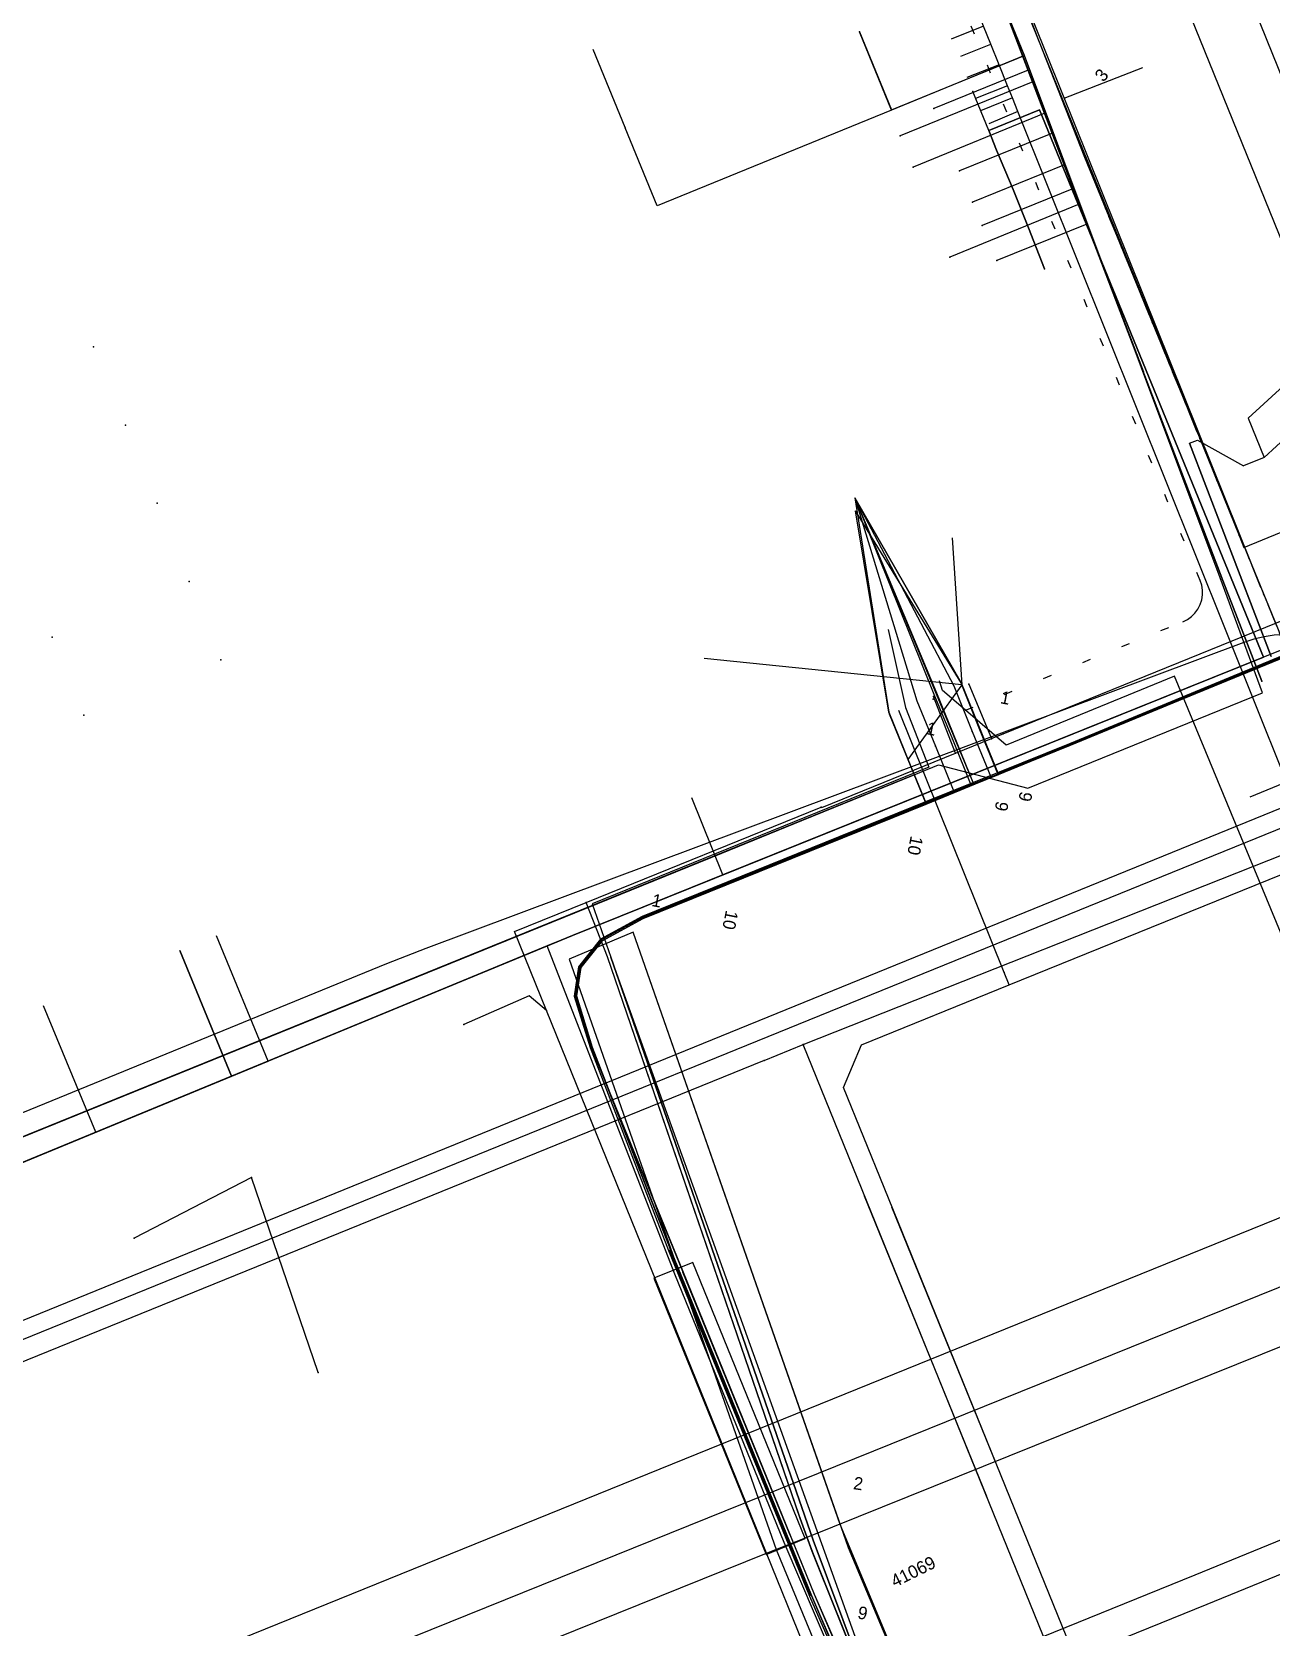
# Model space of a CAD drawing. Header units: metres. Extents: x -529 to 260, y -315 to 217.
# Drawn here: x -160.91 to -131.56, y -147.61 to -109.82 of the extents above; entities that cross this region are included whole.
import ezdxf

# ---------------------------------------------------------------- set-up
doc = ezdxf.new("R2010")
doc.units = ezdxf.units.M
doc.linetypes.add('DISUSED', pattern=[0.9943, 0.55, -0.1666, 0.1111, -0.1666])
doc.linetypes.add('PROJECTED', pattern=[1, 0.2, -0.8])
for name, color, linetype, true_color in [('GM0772_ELS_Elektriciteitskabel', 7, 'Continuous', 0x960000), ('GM0772_ELS_Mantelbuis', 7, 'Continuous', 0x960000), ('GM0772_GWA_Rioolleiding', 7, 'Continuous', 0xba38a8), ('KL1001_WAT_Appurtenance', 7, 'Continuous', 0x0000ff), ('KL1001_WAT_Mantelbuis', 7, 'Continuous', 0x0000ff), ('KL1001_WAT_Waterleiding', 7, 'Continuous', 0x0000ff), ('KL1011_DAT_Duct', 7, 'Continuous', 0x00ff00), ('KL1011_DAT_ExtraGeometrie', 7, 'Continuous', 0x00ff00), ('KL1011_DAT_Kabelbed', 7, 'Continuous', 0x00ff00), ('KL1011_DAT_Kast', 7, 'Continuous', 0x00ff00), ('KL1011_DAT_Mantelbuis', 7, 'Continuous', 0x00ff00), ('KL1011_DAT_Telecommunicatiekabel', 7, 'Continuous', 0x00ff00), ('KL1031_ELS_Appurtenance', 7, 'Continuous', 0x960000), ('KL1031_ELS_Elektriciteitskabel', 7, 'Continuous', 0x960000), ('KL1031_EMS_Elektriciteitskabel', 7, 'Continuous', 0xc80000), ('KL1031_EMS_Mantelbuis', 7, 'Continuous', 0xc80000), ('KL1031_GLD_Appurtenance', 7, 'Continuous', 0xffaf3c), ('KL1031_GLD_Mantelbuis', 7, 'Continuous', 0xffaf3c), ('KL1031_GLD_OlieGasChemicalienPijpleiding', 7, 'Continuous', 0xffaf3c), ('KL1049_DAT_Appurtenance', 7, 'Continuous', 0x00ff00), ('KL1049_DAT_ExtraDetailinfo', 7, 'Continuous', 0x00ff00), ('KL1049_DAT_Mantelbuis', 7, 'Continuous', 0x00ff00), ('KL1049_DAT_Telecommunicatiekabel', 7, 'Continuous', 0x00ff00), ('KL1051_DAT_Annotatie', 7, 'Continuous', 0xffffff), ('KL1051_DAT_Appurtenance', 7, 'Continuous', 0x00ff00), ('KL1051_DAT_ExtraDetailinfo', 7, 'Continuous', 0x00ff00), ('KL1051_DAT_Kabelbed', 7, 'Continuous', 0x00ff00), ('KL1051_DAT_Mantelbuis', 7, 'Continuous', 0x00ff00), ('KL1089_DAT_Appurtenance', 7, 'Continuous', 0x00ff00), ('KL1089_DAT_Kabelbed', 7, 'Continuous', 0x00ff00), ('KL1233_WRM_ThermischePijpleiding', 7, 'Continuous', 0x008080), ('KL1648_DAT_Appurtenance', 7, 'Continuous', 0x00ff00), ('KL1648_DAT_Telecommunicatiekabel', 7, 'Continuous', 0x00ff00), ('KL1662_EMS_Annotatie', 7, 'Continuous', 0xffffff), ('KL1662_EMS_Elektriciteitskabel', 7, 'Continuous', 0xc80000)]:
    doc.layers.add(name, color=color, linetype=linetype, true_color=true_color)

msp = doc.modelspace()

# ---------------------------------------------------------------- linework, layer by layer
at = {"layer": 'GM0772_ELS_Elektriciteitskabel', "linetype": 'CONTINUOUS'}
for points in [[(-131.728, -119.901), (-129.679, -118.027), (-130.055, -117.1), (-132.105, -118.974), (-131.728, -119.901)], [(-133.49, -119.566), (-133.303, -119.494), (-132.212, -120.099)], [(-133.49, -119.566), (-131.561, -124.62)], [(-131.728, -119.901), (-132.212, -120.099)]]:
    msp.add_lwpolyline(points, dxfattribs=at)
at = {"layer": 'GM0772_ELS_Mantelbuis', "linetype": 'CONTINUOUS'}
msp.add_lwpolyline([(-131.561, -124.62), (-133.489, -119.568)], dxfattribs=at)
at = {"layer": 'GM0772_GWA_Rioolleiding', "linetype": 'CONTINUOUS'}
for points in [[(-145.307, -76.259), (-121.351, -135.517)], [(-138.734, -96.469), (-123.251, -134.629)], [(-123.251, -134.629), (-166.785, -152.276)], [(-181.561, -159.819), (-121.351, -135.517)]]:
    msp.add_lwpolyline(points, dxfattribs=at)
at = {"layer": 'KL1001_WAT_Appurtenance'}
msp.add_point((-137.882, -132.106), dxfattribs=at)
at = {"layer": 'KL1001_WAT_Mantelbuis', "linetype": 'CONTINUOUS'}
msp.add_lwpolyline([(-138.04, -143.816), (-140.54, -137.661)], dxfattribs=at)
at = {"layer": 'KL1001_WAT_Waterleiding', "linetype": 'CONTINUOUS'}
for points in [[(-130.45, -129.449), (-130.531, -129.239), (-137.557, -111.71), (-137.687, -111.387), (-137.803, -111.099), (-138.002, -110.602), (-138.197, -110.115), (-138.369, -109.684), (-138.46, -109.458), (-138.576, -109.17), (-142.004, -100.618), (-142.099, -100.388)], [(-138.369, -109.684), (-139.136, -109.993)], [(-138.91, -110.398), (-138.197, -110.115)], [(-138.002, -110.602), (-138.763, -110.905)], [(-137.803, -111.099), (-138.558, -111.404)], [(-137.687, -111.387), (-138.44, -111.692)], [(-137.557, -111.71), (-138.247, -112.003)], [(-137.882, -132.106), (-140.374, -125.894)], [(-137.762, -132.397), (-131.315, -129.779), (-131.302, -129.773), (-131.104, -129.699)], [(-137.762, -132.397), (-137.882, -132.106)], [(-133.409, -155.221), (-137.852, -144.279), (-140.728, -137.197), (-141.686, -134.831), (-141.263, -133.819), (-137.762, -132.397)]]:
    msp.add_lwpolyline(points, dxfattribs=at)
at = {"layer": 'KL1011_DAT_Duct', "linetype": 'CONTINUOUS'}
for points in [[(-130.258, -124.038), (-131.743, -124.635)], [(-131.743, -124.635), (-144.546, -129.791)], [(-144.546, -129.791), (-148.706, -131.472)], [(-145.679, -139.251), (-148.706, -131.472)], [(-143.094, -145.605), (-145.679, -139.251)], [(-143.094, -145.605), (-145.679, -139.251)], [(-134.541, -166.135), (-134.546, -166.105), (-137.133, -159.557), (-143.094, -145.605)]]:
    msp.add_lwpolyline(points, dxfattribs=at)
at = {"layer": 'KL1011_DAT_ExtraGeometrie', "linetype": 'CONTINUOUS'}
msp.add_lwpolyline([(-145.254, -138.97), (-146.18, -139.346), (-143.519, -145.887), (-142.593, -145.509), (-145.254, -138.97)], close=True, dxfattribs=at)
at = {"layer": 'KL1011_DAT_Kabelbed', "linetype": 'CONTINUOUS'}
for points in [[(-138.248, -112.162), (-138.627, -111.236)], [(-131.743, -124.635), (-137.044, -111.671), (-138.248, -112.162)], [(-138.248, -112.162), (-138.06, -112.626)], [(-138.06, -112.626), (-137.67, -113.56)], [(-137.67, -113.56), (-137.306, -114.468)], [(-137.306, -114.468), (-136.925, -115.432)], [(-130.258, -124.038), (-131.743, -124.635)], [(-131.743, -124.635), (-144.546, -129.791)], [(-144.546, -129.791), (-145.28, -127.968)], [(-144.546, -129.791), (-148.706, -131.472)], [(-155.315, -134.2), (-156.541, -131.232)], [(-148.706, -131.472), (-155.315, -134.2)], [(-145.679, -139.251), (-148.706, -131.472)], [(-156.182, -134.557), (-157.409, -131.584)], [(-159.399, -135.886), (-160.634, -132.892)], [(-155.315, -134.2), (-156.182, -134.557)], [(-156.182, -134.557), (-159.399, -135.886)], [(-159.399, -135.886), (-192.256, -149.446)], [(-143.094, -145.605), (-145.679, -139.251)], [(-134.541, -166.135), (-134.546, -166.105), (-137.133, -159.557), (-143.094, -145.605)]]:
    msp.add_lwpolyline(points, dxfattribs=at)
at = {"layer": 'KL1011_DAT_Kast'}
for p in [(-138.627, -111.236), (-138.06, -112.626), (-137.67, -113.56), (-137.306, -114.468), (-136.925, -115.432)]:
    msp.add_point(p, dxfattribs=at)
at = {"layer": 'KL1011_DAT_Mantelbuis', "linetype": 'CONTINUOUS'}
msp.add_lwpolyline([(-143.094, -145.605), (-145.679, -139.251)], dxfattribs=at)
at = {"layer": 'KL1011_DAT_Telecommunicatiekabel', "linetype": 'CONTINUOUS'}
for points in [[(-132.454, -94.94), (-132.814, -95.087), (-135.338, -88.89), (-135.611, -88.76), (-135.776, -89.107), (-135.678, -89.346), (-133.501, -94.653), (-132.704, -96.431), (-129.267, -104.804), (-126.914, -110.267), (-122.897, -119.865), (-124.306, -121.324), (-130.258, -124.038), (-131.743, -124.635), (-137.044, -111.671), (-138.248, -112.162), (-138.06, -112.626), (-137.67, -113.56), (-137.306, -114.468)], [(-132.454, -94.94), (-132.814, -95.087), (-135.338, -88.89), (-135.611, -88.76), (-135.776, -89.107), (-135.678, -89.346), (-133.501, -94.653), (-132.704, -96.431), (-129.267, -104.804), (-126.914, -110.267), (-122.897, -119.865), (-124.306, -121.324), (-130.258, -124.038), (-131.743, -124.635), (-137.044, -111.671), (-138.248, -112.162), (-138.06, -112.626), (-137.67, -113.56), (-137.306, -114.468)], [(-132.454, -94.94), (-132.814, -95.087), (-135.338, -88.89), (-135.611, -88.76), (-135.776, -89.107), (-135.678, -89.346), (-133.501, -94.653), (-132.704, -96.431), (-129.267, -104.804), (-126.914, -110.267), (-122.897, -119.865), (-124.306, -121.324), (-130.258, -124.038), (-131.743, -124.635), (-137.044, -111.671), (-138.248, -112.162), (-138.06, -112.626), (-137.67, -113.56), (-137.306, -114.468), (-136.925, -115.432)], [(-132.454, -94.94), (-132.814, -95.087), (-135.338, -88.89), (-135.611, -88.76), (-135.776, -89.107), (-135.678, -89.346), (-133.501, -94.653), (-132.704, -96.431), (-129.267, -104.804), (-126.914, -110.267), (-122.897, -119.865), (-124.306, -121.324), (-130.258, -124.038), (-131.743, -124.635), (-137.044, -111.671), (-138.248, -112.162), (-138.06, -112.626), (-137.67, -113.56), (-137.306, -114.468)], [(-132.454, -94.94), (-132.814, -95.087), (-135.338, -88.89), (-135.611, -88.76), (-135.776, -89.107), (-135.678, -89.346), (-133.501, -94.653), (-132.704, -96.431), (-129.267, -104.804), (-126.914, -110.267), (-122.897, -119.865), (-124.306, -121.324), (-130.258, -124.038), (-131.743, -124.635), (-137.044, -111.671), (-138.248, -112.162), (-138.06, -112.626), (-137.67, -113.56), (-137.306, -114.468)], [(-132.454, -94.94), (-132.814, -95.087), (-135.338, -88.89), (-135.611, -88.76), (-135.776, -89.107), (-135.678, -89.346), (-133.501, -94.653), (-132.704, -96.431), (-129.267, -104.804), (-126.914, -110.267), (-122.897, -119.865), (-124.306, -121.324), (-130.258, -124.038), (-131.743, -124.635), (-137.044, -111.671), (-138.248, -112.162), (-138.06, -112.626), (-137.67, -113.56), (-137.306, -114.468)], [(-256.882, -156.687), (-255.77, -156.233), (-249.263, -172.136), (-239.02, -168.747), (-148.102, -131.223), (-131.743, -124.635), (-137.044, -111.671), (-138.248, -112.162), (-138.06, -112.626), (-137.67, -113.56)], [(-137.67, -113.56), (-138.06, -112.626), (-138.248, -112.162), (-137.044, -111.671), (-131.743, -124.635), (-148.102, -131.223), (-235.489, -167.29), (-236.466, -164.922)], [(-137.67, -113.56), (-138.06, -112.626), (-138.248, -112.162), (-137.044, -111.671), (-131.743, -124.635), (-148.102, -131.223), (-231.096, -165.476), (-232.055, -163.153)], [(-137.306, -114.468), (-137.67, -113.56), (-138.06, -112.626), (-138.248, -112.162), (-137.044, -111.671), (-131.743, -124.635), (-148.102, -131.223), (-226.549, -163.599), (-227.488, -161.323)], [(-137.306, -114.468), (-137.67, -113.56), (-138.06, -112.626), (-138.248, -112.162), (-137.044, -111.671), (-131.743, -124.635), (-148.102, -131.223), (-226.549, -163.599), (-227.488, -161.323)], [(-137.306, -114.468), (-137.67, -113.56), (-138.06, -112.626), (-138.248, -112.162), (-137.044, -111.671), (-131.743, -124.635), (-148.102, -131.223), (-221.583, -161.551), (-222.964, -158.205)], [(-137.306, -114.468), (-137.67, -113.56), (-138.06, -112.626), (-138.248, -112.162), (-137.044, -111.671), (-131.743, -124.635), (-148.102, -131.223), (-218.856, -160.425), (-220.23, -157.094)], [(-137.306, -114.468), (-137.67, -113.56), (-138.06, -112.626), (-138.248, -112.162), (-137.044, -111.671), (-131.743, -124.635), (-148.102, -131.223), (-214.896, -158.79), (-216.261, -155.482)], [(-137.306, -114.468), (-137.67, -113.56), (-138.06, -112.626), (-138.248, -112.162), (-137.044, -111.671), (-131.743, -124.635), (-148.102, -131.223), (-213.25, -158.111), (-214.612, -154.811)], [(-137.67, -113.56), (-138.06, -112.626), (-138.248, -112.162), (-137.044, -111.671), (-131.743, -124.635), (-148.102, -131.223), (-205.545, -154.93), (-206.889, -151.673)], [(-136.925, -115.432), (-137.306, -114.468), (-137.67, -113.56), (-138.06, -112.626), (-138.248, -112.162), (-137.044, -111.671), (-131.743, -124.635), (-148.102, -131.223), (-204.153, -154.356), (-205.494, -151.107)], [(-137.67, -113.56), (-138.06, -112.626), (-138.248, -112.162), (-137.044, -111.671), (-131.743, -124.635), (-148.102, -131.223), (-199.747, -152.537), (-201.078, -149.313)], [(-136.925, -115.432), (-137.306, -114.468), (-137.67, -113.56), (-138.06, -112.626), (-138.248, -112.162), (-137.044, -111.671), (-131.743, -124.635), (-148.102, -131.223), (-192.583, -149.581), (-196.458, -140.191)], [(-136.925, -115.432), (-137.306, -114.468), (-137.67, -113.56), (-138.06, -112.626), (-138.248, -112.162), (-137.044, -111.671), (-131.743, -124.635), (-148.102, -131.223), (-192.256, -149.446), (-196.13, -140.06)], [(-137.306, -114.468), (-137.67, -113.56), (-138.06, -112.626), (-138.248, -112.162), (-137.044, -111.671), (-131.743, -124.635), (-148.102, -131.223), (-192.256, -149.446), (-196.13, -140.06)], [(-137.67, -113.56), (-138.06, -112.626), (-138.248, -112.162), (-137.044, -111.671), (-131.743, -124.635), (-148.102, -131.223), (-192.256, -149.446), (-196.13, -140.06)], [(-136.925, -115.432), (-137.306, -114.468), (-137.67, -113.56), (-138.06, -112.626), (-138.248, -112.162), (-137.044, -111.671), (-131.743, -124.635), (-148.102, -131.223), (-192.256, -149.446), (-196.13, -140.06)], [(-137.306, -114.468), (-137.67, -113.56), (-138.06, -112.626), (-138.248, -112.162), (-137.044, -111.671), (-131.743, -124.635), (-148.102, -131.223), (-192.256, -149.446), (-196.13, -140.06)], [(-136.925, -115.432), (-137.306, -114.468), (-137.67, -113.56), (-138.06, -112.626), (-138.248, -112.162), (-137.044, -111.671), (-131.743, -124.635), (-148.102, -131.223), (-159.399, -135.886), (-160.634, -132.892)], [(-136.925, -115.432), (-137.306, -114.468), (-137.67, -113.56), (-138.06, -112.626), (-138.248, -112.162), (-137.044, -111.671), (-131.743, -124.635), (-148.102, -131.223), (-159.399, -135.886), (-160.634, -132.892)], [(-136.925, -115.432), (-137.306, -114.468), (-137.67, -113.56), (-138.06, -112.626), (-138.248, -112.162), (-137.044, -111.671), (-131.743, -124.635), (-148.102, -131.223), (-159.399, -135.886), (-160.634, -132.892)], [(-137.306, -114.468), (-137.67, -113.56), (-138.06, -112.626), (-138.248, -112.162), (-137.044, -111.671), (-131.743, -124.635), (-148.102, -131.223), (-159.399, -135.886), (-160.634, -132.892)], [(-137.306, -114.468), (-137.67, -113.56), (-138.06, -112.626), (-138.248, -112.162), (-137.044, -111.671), (-131.743, -124.635), (-148.102, -131.223), (-159.399, -135.886), (-160.634, -132.892)], [(-136.925, -115.432), (-137.306, -114.468), (-137.67, -113.56), (-138.06, -112.626), (-138.248, -112.162), (-137.044, -111.671), (-131.743, -124.635), (-148.102, -131.223), (-159.399, -135.886), (-160.634, -132.892)], [(-137.306, -114.468), (-137.67, -113.56), (-138.06, -112.626), (-138.248, -112.162), (-137.044, -111.671), (-131.743, -124.635), (-148.102, -131.223), (-159.399, -135.886), (-160.634, -132.892)], [(-137.306, -114.468), (-137.67, -113.56), (-138.06, -112.626), (-138.248, -112.162), (-137.044, -111.671), (-131.743, -124.635), (-148.102, -131.223), (-159.399, -135.886), (-160.634, -132.892)], [(-137.306, -114.468), (-137.67, -113.56), (-138.06, -112.626), (-138.248, -112.162), (-137.044, -111.671), (-131.743, -124.635), (-148.102, -131.223), (-159.399, -135.886), (-160.634, -132.892)], [(-137.306, -114.468), (-137.67, -113.56), (-138.06, -112.626), (-138.248, -112.162), (-137.044, -111.671), (-131.743, -124.635), (-148.102, -131.223), (-159.399, -135.886), (-160.634, -132.892)], [(-136.925, -115.432), (-137.306, -114.468), (-137.67, -113.56), (-138.06, -112.626), (-138.248, -112.162), (-137.044, -111.671), (-131.743, -124.635), (-148.102, -131.223), (-159.399, -135.886), (-160.634, -132.892)], [(-137.306, -114.468), (-137.67, -113.56), (-138.06, -112.626), (-138.248, -112.162), (-137.044, -111.671), (-131.743, -124.635), (-148.102, -131.223), (-159.399, -135.886), (-160.634, -132.892)], [(-137.306, -114.468), (-137.67, -113.56), (-138.06, -112.626), (-138.248, -112.162), (-137.044, -111.671), (-131.743, -124.635), (-148.102, -131.223), (-159.399, -135.886), (-160.634, -132.892)], [(-137.67, -113.56), (-138.06, -112.626), (-138.248, -112.162), (-137.044, -111.671), (-131.743, -124.635), (-148.102, -131.223), (-159.399, -135.886), (-160.634, -132.892)], [(-137.67, -113.56), (-138.06, -112.626), (-138.248, -112.162), (-137.044, -111.671), (-131.743, -124.635), (-148.102, -131.223), (-159.399, -135.886), (-160.634, -132.892)], [(-137.67, -113.56), (-138.06, -112.626), (-138.248, -112.162), (-137.044, -111.671), (-131.743, -124.635), (-148.102, -131.223), (-159.399, -135.886), (-160.634, -132.892)], [(-137.67, -113.56), (-138.06, -112.626), (-138.248, -112.162), (-137.044, -111.671), (-131.743, -124.635), (-148.102, -131.223), (-159.399, -135.886), (-160.634, -132.892)], [(-137.67, -113.56), (-138.06, -112.626), (-138.248, -112.162), (-137.044, -111.671), (-131.743, -124.635), (-148.102, -131.223), (-159.399, -135.886), (-160.634, -132.892)], [(-137.306, -114.468), (-137.67, -113.56), (-138.06, -112.626), (-138.248, -112.162), (-137.044, -111.671), (-131.743, -124.635), (-148.102, -131.223), (-159.399, -135.886), (-160.634, -132.892)], [(-137.306, -114.468), (-137.67, -113.56), (-138.06, -112.626), (-138.248, -112.162), (-137.044, -111.671), (-131.743, -124.635), (-148.102, -131.223), (-159.399, -135.886), (-160.634, -132.892)], [(-137.306, -114.468), (-137.67, -113.56), (-138.06, -112.626), (-138.248, -112.162), (-137.044, -111.671), (-131.743, -124.635), (-148.102, -131.223), (-159.399, -135.886), (-160.634, -132.892)], [(-137.306, -114.468), (-137.67, -113.56), (-138.06, -112.626), (-138.248, -112.162), (-137.044, -111.671), (-131.743, -124.635), (-148.102, -131.223), (-159.399, -135.886), (-160.634, -132.892)], [(-137.306, -114.468), (-137.67, -113.56), (-138.06, -112.626), (-138.248, -112.162), (-137.044, -111.671), (-131.743, -124.635), (-148.102, -131.223), (-159.399, -135.886), (-160.634, -132.892)], [(-137.306, -114.468), (-137.67, -113.56), (-138.06, -112.626), (-138.248, -112.162), (-137.044, -111.671), (-131.743, -124.635), (-148.102, -131.223), (-159.399, -135.886), (-160.634, -132.892)], [(-136.925, -115.432), (-137.306, -114.468), (-137.67, -113.56), (-138.06, -112.626), (-138.248, -112.162), (-137.044, -111.671), (-131.743, -124.635), (-148.102, -131.223), (-159.399, -135.886), (-160.634, -132.892)], [(-136.925, -115.432), (-137.306, -114.468), (-137.67, -113.56), (-138.06, -112.626), (-138.248, -112.162), (-137.044, -111.671), (-131.743, -124.635), (-148.102, -131.223), (-159.399, -135.886), (-160.634, -132.892)], [(-137.306, -114.468), (-137.67, -113.56), (-138.06, -112.626), (-138.248, -112.162), (-137.044, -111.671), (-131.743, -124.635), (-148.102, -131.223), (-159.399, -135.886), (-160.634, -132.892)], [(-137.306, -114.468), (-137.67, -113.56), (-138.06, -112.626), (-138.248, -112.162), (-137.044, -111.671), (-131.743, -124.635), (-148.102, -131.223), (-156.182, -134.557), (-157.409, -131.584)], [(-137.306, -114.468), (-137.67, -113.56), (-138.06, -112.626), (-138.248, -112.162), (-137.044, -111.671), (-131.743, -124.635), (-148.102, -131.223), (-156.182, -134.557), (-157.409, -131.584)], [(-137.67, -113.56), (-138.06, -112.626), (-138.248, -112.162), (-137.044, -111.671), (-131.743, -124.635), (-148.102, -131.223), (-156.182, -134.557), (-157.409, -131.584)], [(-137.306, -114.468), (-137.67, -113.56), (-138.06, -112.626), (-138.248, -112.162), (-137.044, -111.671), (-131.743, -124.635), (-148.102, -131.223), (-155.315, -134.2), (-156.541, -131.232)], [(-136.925, -115.432), (-137.306, -114.468), (-137.67, -113.56), (-138.06, -112.626), (-138.248, -112.162), (-137.044, -111.671), (-131.743, -124.635), (-148.102, -131.223), (-155.315, -134.2), (-156.541, -131.232)], [(-136.925, -115.432), (-137.306, -114.468), (-137.67, -113.56), (-138.06, -112.626), (-138.248, -112.162), (-137.044, -111.671), (-131.743, -124.635), (-148.102, -131.223), (-155.315, -134.2), (-156.541, -131.232)], [(-136.925, -115.432), (-137.306, -114.468), (-137.67, -113.56), (-138.06, -112.626), (-138.248, -112.162), (-137.044, -111.671), (-131.743, -124.635), (-148.102, -131.223), (-155.315, -134.2), (-156.541, -131.232)], [(-137.67, -113.56), (-138.06, -112.626), (-138.248, -112.162), (-137.044, -111.671), (-131.743, -124.635), (-148.102, -131.223), (-155.315, -134.2), (-156.541, -131.232)], [(-137.67, -113.56), (-138.06, -112.626), (-138.248, -112.162), (-137.044, -111.671), (-131.743, -124.635), (-148.102, -131.223), (-155.315, -134.2), (-156.541, -131.232)], [(-137.67, -113.56), (-138.06, -112.626), (-138.248, -112.162), (-137.044, -111.671), (-131.743, -124.635), (-148.102, -131.223), (-155.315, -134.2), (-156.541, -131.232)], [(-137.67, -113.56), (-138.06, -112.626), (-138.248, -112.162), (-137.044, -111.671), (-131.743, -124.635), (-148.102, -131.223), (-155.315, -134.2), (-156.541, -131.232)], [(-137.306, -114.468), (-137.67, -113.56), (-138.06, -112.626), (-138.248, -112.162), (-137.044, -111.671), (-131.743, -124.635), (-148.102, -131.223), (-155.315, -134.2), (-156.541, -131.232)], [(-137.67, -113.56), (-138.06, -112.626), (-138.248, -112.162), (-137.044, -111.671), (-131.743, -124.635), (-148.102, -131.223), (-155.315, -134.2), (-156.541, -131.232)], [(-136.925, -115.432), (-137.306, -114.468), (-137.67, -113.56), (-138.06, -112.626), (-138.248, -112.162), (-137.044, -111.671), (-131.743, -124.635), (-144.546, -129.791), (-145.28, -127.968)], [(-137.306, -114.468), (-137.67, -113.56), (-138.06, -112.626), (-138.248, -112.162), (-137.044, -111.671), (-131.743, -124.635), (-144.546, -129.791), (-145.28, -127.968)], [(-137.306, -114.468), (-137.67, -113.56), (-138.06, -112.626), (-138.248, -112.162), (-137.044, -111.671), (-131.743, -124.635), (-144.546, -129.791), (-145.28, -127.968)], [(-137.306, -114.468), (-137.67, -113.56), (-138.06, -112.626), (-138.248, -112.162), (-137.044, -111.671), (-131.743, -124.635), (-144.546, -129.791), (-145.28, -127.968)], [(-137.306, -114.468), (-137.67, -113.56), (-138.06, -112.626), (-138.248, -112.162), (-137.044, -111.671), (-131.743, -124.635), (-144.546, -129.791), (-145.28, -127.968)], [(-136.925, -115.432), (-137.306, -114.468), (-137.67, -113.56), (-138.06, -112.626), (-138.248, -112.162), (-137.044, -111.671), (-131.743, -124.635), (-144.546, -129.791), (-145.28, -127.968)], [(-137.306, -114.468), (-137.67, -113.56), (-138.06, -112.626), (-138.248, -112.162), (-137.044, -111.671), (-131.743, -124.635), (-144.546, -129.791), (-145.28, -127.968)], [(-137.67, -113.56), (-138.06, -112.626), (-138.248, -112.162), (-137.044, -111.671), (-131.743, -124.635), (-144.546, -129.791), (-145.28, -127.968)], [(-137.67, -113.56), (-138.06, -112.626), (-138.248, -112.162), (-137.044, -111.671), (-131.743, -124.635), (-144.546, -129.791), (-145.28, -127.968)], [(-137.67, -113.56), (-138.06, -112.626), (-138.248, -112.162), (-137.044, -111.671), (-131.743, -124.635), (-144.546, -129.791), (-145.28, -127.968)], [(-137.306, -114.468), (-137.67, -113.56), (-138.06, -112.626), (-138.248, -112.162), (-137.044, -111.671), (-131.743, -124.635), (-144.546, -129.791), (-145.28, -127.968)], [(-137.306, -114.468), (-137.67, -113.56), (-138.06, -112.626), (-138.248, -112.162), (-137.044, -111.671), (-131.743, -124.635), (-144.546, -129.791), (-145.28, -127.968)], [(-137.306, -114.468), (-137.67, -113.56), (-138.06, -112.626), (-138.248, -112.162), (-137.044, -111.671), (-131.743, -124.635), (-144.546, -129.791), (-145.28, -127.968)], [(-137.67, -113.56), (-138.06, -112.626), (-138.248, -112.162), (-137.044, -111.671), (-131.743, -124.635), (-144.546, -129.791), (-145.28, -127.968)], [(-137.67, -113.56), (-137.306, -114.468), (-136.925, -115.432)], [(-137.67, -113.56), (-137.306, -114.468)], [(-137.67, -113.56), (-137.306, -114.468)], [(-241.755, -159.369), (-242.142, -158.388), (-242.594, -157.413), (-242.973, -156.432), (-243.587, -154.96), (-244.482, -155.412), (-254.439, -159.486), (-249.263, -172.136), (-239.02, -168.747), (-148.102, -131.223), (-144.546, -129.791), (-145.28, -127.968)], [(-241.755, -159.369), (-242.142, -158.388), (-242.594, -157.413), (-242.973, -156.432), (-243.587, -154.96), (-244.482, -155.412), (-254.439, -159.486), (-249.263, -172.136), (-239.02, -168.747), (-155.315, -134.2), (-156.541, -131.232)], [(-242.142, -158.388), (-242.594, -157.413), (-242.973, -156.432), (-243.587, -154.96), (-244.482, -155.412), (-254.439, -159.486), (-249.263, -172.136), (-239.02, -168.747), (-156.182, -134.557), (-157.409, -131.584)], [(-242.142, -158.388), (-242.594, -157.413), (-242.973, -156.432), (-243.587, -154.96), (-244.482, -155.412), (-254.439, -159.486), (-249.263, -172.136), (-239.02, -168.747), (-156.182, -134.557), (-157.409, -131.584)], [(-241.755, -159.369), (-242.142, -158.388), (-242.594, -157.413), (-242.973, -156.432), (-243.587, -154.96), (-244.482, -155.412), (-254.439, -159.486), (-249.263, -172.136), (-239.02, -168.747), (-156.182, -134.557), (-157.409, -131.584)], [(-157.409, -131.584), (-156.182, -134.557), (-239.02, -168.747), (-249.263, -172.136), (-254.439, -159.486), (-244.482, -155.412), (-243.587, -154.96), (-242.973, -156.432), (-242.594, -157.413)], [(-241.755, -159.369), (-242.142, -158.388), (-242.594, -157.413), (-242.973, -156.432), (-243.587, -154.96), (-244.482, -155.412), (-254.439, -159.486), (-249.263, -172.136), (-239.02, -168.747), (-159.399, -135.886), (-160.634, -132.892)]]:
    msp.add_lwpolyline(points, dxfattribs=at)
at = {"layer": 'KL1031_ELS_Appurtenance'}
for p in [(-137.312, -110.727), (-137.206, -111.006), (-139.545, -111.634), (-136.921, -111.752), (-140.342, -112.289), (-136.741, -112.223), (-136.456, -112.971), (-140.039, -113.029), (-138.938, -113.115), (-136.242, -113.532), (-138.634, -113.855), (-136.102, -113.902), (-138.4, -114.409), (-135.921, -114.374), (-139.168, -115.158), (-138.054, -115.239), (-159.447, -117.282), (-134.585, -117.878), (-134.585, -117.878), (-158.694, -119.135), (-157.941, -120.988), (-132.32, -121.753), (-157.188, -122.841), (-160.431, -124.159), (-156.435, -124.694), (-131.776, -125.205), (-131.776, -125.205), (-159.678, -126.011)]:
    msp.add_point(p, dxfattribs=at)
at = {"layer": 'KL1031_ELS_Elektriciteitskabel', "linetype": 'CONTINUOUS'}
for points in [[(-140.247, -103.034), (-139.822, -103.212), (-132.32, -121.753)], [(-131.776, -125.205), (-132.7, -122.818), (-139.679, -104.523)], [(-141.05, -105.315), (-139.831, -104.814), (-139.726, -104.788), (-139.638, -104.801), (-139.569, -104.855), (-139.516, -104.95), (-134.585, -117.878)], [(-141.05, -105.315), (-139.831, -104.814), (-139.726, -104.788), (-139.638, -104.801), (-139.569, -104.855), (-139.516, -104.95), (-132.7, -122.818), (-131.776, -125.205)], [(-141.05, -105.315), (-139.831, -104.814), (-139.726, -104.788), (-139.638, -104.801), (-139.569, -104.855), (-139.516, -104.95), (-134.585, -117.878)], [(-137.206, -111.006), (-140.342, -112.289)], [(-137.312, -110.727), (-139.545, -111.634)], [(-136.921, -111.752), (-140.039, -113.029)], [(-136.741, -112.223), (-138.938, -113.115)], [(-136.456, -112.971), (-138.634, -113.855)], [(-136.242, -113.532), (-138.4, -114.409)], [(-136.102, -113.902), (-139.168, -115.158)], [(-135.921, -114.374), (-138.054, -115.239)], [(-132.32, -121.753), (-132.206, -122.037), (-122.708, -118.138)], [(-114.887, -157.414), (-117.377, -151.914), (-117.762, -150.992), (-121.258, -141.872), (-121.595, -140.931), (-126.496, -126.178), (-126.59, -125.952), (-126.716, -125.75), (-126.873, -125.571), (-127.062, -125.415), (-128.557, -124.358), (-128.767, -124.232), (-128.989, -124.143), (-129.222, -124.09), (-129.466, -124.076), (-131.236, -124.102), (-131.484, -124.116), (-131.728, -124.152), (-131.968, -124.208), (-132.205, -124.285), (-151.577, -131.536), (-152.509, -131.901), (-175.814, -141.439)]]:
    msp.add_lwpolyline(points, dxfattribs=at)
at = {"layer": 'KL1031_EMS_Elektriciteitskabel', "linetype": 'DISUSED'}
for points in [[(-15.901, -102.024), (-29.11, -107.644), (-41.916, -112.741), (-60.473, -120.203), (-104.866, -137.956), (-111.841, -140.698), (-114.057, -141.162), (-121.136, -143.671), (-121.737, -143.878), (-122.027, -143.968), (-122.33, -143.995), (-122.632, -143.956), (-122.917, -143.855), (-123.176, -143.695), (-123.395, -143.484), (-123.563, -143.231), (-123.675, -142.949), (-125.084, -139.179), (-127.98, -132.256), (-130.67, -125.743), (-135.969, -112.802), (-139.118, -104.775), (-141.182, -99.366)], [(-60.473, -120.203), (-104.866, -137.956), (-111.841, -140.698), (-114.057, -141.162), (-121.136, -143.671), (-121.737, -143.878), (-122.027, -143.968), (-122.33, -143.995), (-122.632, -143.956), (-122.917, -143.855), (-123.176, -143.695), (-123.395, -143.484), (-123.563, -143.231), (-123.675, -142.949), (-125.084, -139.179), (-127.98, -132.256), (-130.67, -125.743), (-135.969, -112.802), (-139.118, -104.775)]]:
    msp.add_lwpolyline(points, dxfattribs=at)
at = {"layer": 'KL1031_EMS_Elektriciteitskabel', "linetype": 'CONTINUOUS'}
msp.add_lwpolyline([(-60.473, -120.203), (-104.866, -137.956), (-111.841, -140.698), (-114.057, -141.162), (-121.136, -143.671), (-121.737, -143.878), (-122.027, -143.968), (-122.33, -143.995), (-122.632, -143.956), (-122.917, -143.855), (-123.176, -143.695), (-123.395, -143.484), (-123.563, -143.231), (-123.675, -142.949), (-125.084, -139.179), (-127.98, -132.256), (-130.67, -125.743), (-135.969, -112.802), (-139.118, -104.775)], dxfattribs=at)
msp.add_lwpolyline([(-60.473, -120.203), (-104.866, -137.956), (-111.841, -140.698), (-114.057, -141.162), (-121.136, -143.671), (-121.737, -143.878), (-122.027, -143.968), (-122.33, -143.995), (-122.632, -143.956), (-122.917, -143.855), (-123.176, -143.695), (-123.395, -143.484), (-123.563, -143.231), (-123.675, -142.949), (-125.084, -139.179), (-127.98, -132.256), (-130.67, -125.743), (-135.969, -112.802), (-139.118, -104.775)], dxfattribs=at)
msp.add_lwpolyline([(-60.473, -120.203), (-104.866, -137.956), (-111.841, -140.698), (-114.057, -141.162), (-121.136, -143.671), (-121.737, -143.878), (-122.027, -143.968), (-122.33, -143.995), (-122.632, -143.956), (-122.917, -143.855), (-123.176, -143.695), (-123.395, -143.484), (-123.563, -143.231), (-123.675, -142.949), (-125.084, -139.179), (-127.98, -132.256), (-130.67, -125.743), (-135.969, -112.802), (-139.118, -104.775)], dxfattribs=at)
msp.add_lwpolyline([(-60.473, -120.203), (-104.866, -137.956), (-111.841, -140.698), (-114.057, -141.162), (-121.136, -143.671), (-121.737, -143.878), (-122.027, -143.968), (-122.33, -143.995), (-122.632, -143.956), (-122.917, -143.855), (-123.176, -143.695), (-123.395, -143.484), (-123.563, -143.231), (-123.675, -142.949), (-125.084, -139.179), (-127.98, -132.256), (-130.67, -125.743), (-135.969, -112.802), (-139.118, -104.775)], dxfattribs=at)
msp.add_lwpolyline([(-60.473, -120.203), (-104.866, -137.956), (-111.841, -140.698), (-114.057, -141.162), (-121.136, -143.671), (-121.737, -143.878), (-122.027, -143.968), (-122.33, -143.995), (-122.632, -143.956), (-122.917, -143.855), (-123.176, -143.695), (-123.395, -143.484), (-123.563, -143.231), (-123.675, -142.949), (-125.084, -139.179), (-127.98, -132.256), (-130.67, -125.743), (-135.969, -112.802), (-139.118, -104.775)], dxfattribs=at)
msp.add_lwpolyline([(-60.473, -120.203), (-104.866, -137.956), (-111.841, -140.698), (-114.057, -141.162), (-121.136, -143.671), (-121.737, -143.878), (-122.027, -143.968), (-122.33, -143.995), (-122.632, -143.956), (-122.917, -143.855), (-123.176, -143.695), (-123.395, -143.484), (-123.563, -143.231), (-123.675, -142.949), (-125.084, -139.179), (-127.98, -132.256), (-130.67, -125.743), (-135.969, -112.802), (-139.118, -104.775)], dxfattribs=at)
msp.add_lwpolyline([(-60.473, -120.203), (-104.866, -137.956), (-111.841, -140.698), (-114.057, -141.162), (-121.136, -143.671), (-121.737, -143.878), (-122.027, -143.968), (-122.33, -143.995), (-122.632, -143.956), (-122.917, -143.855), (-123.176, -143.695), (-123.395, -143.484), (-123.563, -143.231), (-123.675, -142.949), (-125.084, -139.179), (-127.98, -132.256), (-130.67, -125.743), (-135.969, -112.802), (-139.118, -104.775)], dxfattribs=at)
msp.add_lwpolyline([(-60.473, -120.203), (-104.866, -137.956), (-111.841, -140.698), (-114.057, -141.162), (-121.136, -143.671), (-121.737, -143.878), (-122.027, -143.968), (-122.33, -143.995), (-122.632, -143.956), (-122.917, -143.855), (-123.176, -143.695), (-123.395, -143.484), (-123.563, -143.231), (-123.675, -142.949), (-125.084, -139.179), (-127.98, -132.256), (-130.67, -125.743), (-135.969, -112.802), (-139.118, -104.775)], dxfattribs=at)
msp.add_lwpolyline([(-60.473, -120.203), (-104.866, -137.956), (-111.841, -140.698), (-114.057, -141.162), (-121.136, -143.671), (-121.737, -143.878), (-122.027, -143.968), (-122.33, -143.995), (-122.632, -143.956), (-122.917, -143.855), (-123.176, -143.695), (-123.395, -143.484), (-123.563, -143.231), (-123.675, -142.949), (-125.084, -139.179), (-127.98, -132.256), (-130.67, -125.743), (-135.969, -112.802), (-139.118, -104.775)], dxfattribs=at)
msp.add_lwpolyline([(-60.473, -120.203), (-104.866, -137.956), (-111.841, -140.698), (-114.057, -141.162), (-121.136, -143.671), (-121.737, -143.878), (-122.027, -143.968), (-122.33, -143.995), (-122.632, -143.956), (-122.917, -143.855), (-123.176, -143.695), (-123.395, -143.484), (-123.563, -143.231), (-123.675, -142.949), (-125.084, -139.179), (-127.98, -132.256), (-130.67, -125.743), (-135.969, -112.802), (-139.118, -104.775)], dxfattribs=at)
at = {"layer": 'KL1031_EMS_Mantelbuis', "linetype": 'CONTINUOUS'}
msp.add_lwpolyline([(-145.783, -138.667), (-142.448, -146.859)], dxfattribs=at)
msp.add_lwpolyline([(-145.783, -138.667), (-142.448, -146.859)], dxfattribs=at)
at = {"layer": 'KL1031_GLD_Appurtenance'}
for p in [(-142.643, -133.81), (-143.569, -134.187)]:
    msp.add_point(p, dxfattribs=at)
at = {"layer": 'KL1031_GLD_Mantelbuis', "linetype": 'CONTINUOUS'}
msp.add_lwpolyline([(-138.296, -144.515), (-141.186, -137.399)], dxfattribs=at)
at = {"layer": 'KL1031_GLD_OlieGasChemicalienPijpleiding', "linetype": 'CONTINUOUS'}
for points in [[(-142.643, -133.81), (-131.234, -129.294), (-129.302, -128.542), (-121.905, -125.585), (-35.274, -90.394), (-19.162, -83.909), (-18.15, -83.508), (-17.715, -82.92), (-15.295, -77.115), (-24.708, -54.247), (-31.558, -37.168), (-35.245, -28.212), (-36.43, -27), (-39.032, -26.977), (-39.141, 5.874)], [(-143.569, -134.187), (-142.643, -133.81)], [(-130.284, -164.246), (-142.643, -133.81)], [(-143.569, -134.187), (-238.448, -172.749)]]:
    msp.add_lwpolyline(points, dxfattribs=at)
at = {"layer": 'KL1049_DAT_Appurtenance'}
for p in [(-141.306, -109.825), (-146.86, -112.093), (-139.109, -126.578), (-138.643, -126.392), (-138.465, -126.319), (-139.505, -126.743), (-138.036, -127.371), (-139.747, -128.063), (-144.579, -129.279), (-144.579, -129.279)]:
    msp.add_point(p, dxfattribs=at)
at = {"layer": 'KL1049_DAT_ExtraDetailinfo', "linetype": 'CONTINUOUS'}
msp.add_lwpolyline([(-137.853, -157.731), (-142.405, -145.552), (-147.2, -131.738)], dxfattribs=at)
at = {"layer": 'KL1049_DAT_Mantelbuis', "linetype": 'CONTINUOUS'}
for points in [[(-137.852, -157.733), (-147.199, -131.736)], [(-142.472, -146.869), (-145.806, -138.676)], [(-142.95, -145.429), (-145.496, -139.204)]]:
    msp.add_lwpolyline(points, dxfattribs=at)
at = {"layer": 'KL1049_DAT_Telecommunicatiekabel', "linetype": 'CONTINUOUS'}
for points in [[(-141.421, -120.858), (-138.901, -125.245), (-138.026, -127.394), (-136.324, -126.706), (-130.928, -124.476), (-128.721, -124.119), (-123.944, -121.861), (-123.6, -121.593), (-122.678, -119.87), (-129.083, -104.727), (-132.52, -96.351), (-135.55, -89.13), (-134.652, -87.491), (-133.588, -84.942), (-140.5, -67.897), (-143.621, -60.336), (-147.004, -52.098), (-147.638, -50.406), (-149.087, -46.714)], [(-141.306, -109.825), (-140.548, -111.671), (-137.401, -110.385), (-149.069, -81.881), (-167.023, -89.231), (-170.042, -81.827), (-170.673, -81.483)], [(-138.465, -126.319), (-138.026, -127.394), (-136.324, -126.706), (-131.622, -124.762), (-130.928, -124.476), (-128.721, -124.119), (-123.944, -121.861), (-123.6, -121.593), (-122.678, -119.87), (-126.73, -110.189), (-129.083, -104.727), (-129.178, -104.369), (-129.174, -104.2), (-129.105, -104.063), (-128.959, -103.925), (-128.701, -103.82), (-126.849, -103.063)], [(-141.421, -120.858), (-138.901, -125.245), (-138.465, -126.32), (-138.026, -127.394), (-136.324, -126.706), (-131.622, -124.762), (-130.928, -124.476), (-128.721, -124.119), (-123.944, -121.861), (-123.6, -121.593), (-122.678, -119.87), (-126.73, -110.189), (-129.083, -104.727)], [(-139.505, -126.743), (-139.073, -127.818), (-138.524, -127.596), (-138.201, -127.465), (-136.324, -126.706), (-131.622, -124.762), (-130.928, -124.476), (-128.721, -124.119), (-123.944, -121.861), (-123.6, -121.593), (-122.678, -119.87), (-129.083, -104.727)], [(-138.643, -126.392), (-138.201, -127.465), (-138.026, -127.394), (-136.324, -126.706), (-131.622, -124.762), (-130.928, -124.476), (-128.721, -124.119), (-123.944, -121.861), (-123.6, -121.593), (-122.678, -119.87), (-126.73, -110.189), (-129.083, -104.727)], [(-129.199, -104.774), (-126.844, -110.237), (-122.814, -119.867), (-123.347, -120.999), (-123.363, -121.034), (-124.164, -121.537), (-128.867, -123.641), (-130.937, -124.452), (-136.333, -126.683), (-138.036, -127.371)], [(-144.579, -129.279), (-140.01, -127.422), (-139.434, -127.188), (-137.321, -127.733), (-131.761, -125.476), (-132.768, -122.751), (-137.402, -110.386), (-138.69, -110.913), (-140.548, -111.674), (-141.306, -109.825)], [(-146.858, -112.09), (-147.614, -110.239)], [(-146.858, -112.09), (-147.614, -110.239)], [(-146.858, -112.09), (-147.614, -110.239)], [(-146.858, -112.09), (-147.614, -110.239)], [(-146.858, -112.09), (-147.614, -110.239)], [(-146.858, -112.09), (-147.614, -110.239)], [(-146.858, -112.09), (-147.614, -110.239)], [(-146.858, -112.09), (-147.614, -110.239)], [(-146.858, -112.09), (-147.614, -110.239)], [(-146.858, -112.09), (-147.614, -110.239)], [(-146.858, -112.09), (-147.614, -110.239)], [(-146.858, -112.09), (-147.614, -110.239)], [(-146.858, -112.09), (-147.614, -110.239)], [(-146.858, -112.09), (-147.614, -110.239)], [(-146.858, -112.09), (-147.614, -110.239)], [(-146.858, -112.09), (-147.614, -110.239)], [(-146.858, -112.09), (-147.614, -110.239)], [(-146.858, -112.09), (-147.614, -110.239)], [(-146.858, -112.09), (-147.614, -110.239)], [(-146.858, -112.09), (-147.614, -110.239)], [(-146.858, -112.09), (-147.614, -110.239)], [(-146.858, -112.09), (-147.614, -110.239)], [(-146.858, -112.09), (-147.614, -110.239)], [(-146.858, -112.09), (-147.614, -110.239)], [(-146.858, -112.09), (-147.614, -110.239)], [(-146.858, -112.09), (-147.614, -110.239)], [(-146.858, -112.09), (-147.614, -110.239)], [(-146.858, -112.09), (-147.614, -110.239)], [(-146.858, -112.09), (-147.614, -110.239)], [(-146.858, -112.09), (-147.614, -110.239)], [(-146.858, -112.09), (-147.614, -110.239)], [(-146.858, -112.09), (-147.614, -110.239)], [(-146.858, -112.09), (-147.614, -110.239)], [(-146.858, -112.09), (-147.614, -110.239)], [(-146.858, -112.09), (-147.614, -110.239)], [(-146.858, -112.09), (-147.614, -110.239)], [(-146.858, -112.09), (-147.614, -110.239)], [(-146.858, -112.09), (-147.614, -110.239)], [(-146.858, -112.09), (-147.614, -110.239)], [(-146.858, -112.09), (-147.614, -110.239)], [(-144.579, -129.279), (-140.01, -127.422), (-139.434, -127.188), (-137.321, -127.733), (-131.761, -125.476), (-132.768, -122.751), (-137.402, -110.386), (-138.69, -110.913), (-140.548, -111.674), (-146.102, -113.942), (-146.86, -112.093)], [(-120.971, -119.531), (-124.164, -121.537), (-128.867, -123.641), (-130.928, -124.476), (-131.622, -124.762), (-136.324, -126.706), (-138.026, -127.394), (-138.901, -125.245), (-141.421, -120.858)], [(-120.971, -119.531), (-124.164, -121.537), (-128.867, -123.641), (-130.928, -124.476), (-131.622, -124.762), (-136.324, -126.706), (-138.026, -127.394), (-138.901, -125.245), (-141.421, -120.858)], [(-141.421, -120.858), (-140.612, -125.94), (-140.01, -127.422), (-239.307, -167.735), (-240.784, -168.757), (-241.202, -168.928), (-248.499, -171.9), (-250.406, -172.514), (-356.704, -215.337), (-357.172, -215.526), (-358.599, -212.021)], [(-141.421, -120.858), (-140.612, -125.94), (-140.01, -127.422), (-144.579, -129.281), (-239.307, -167.735), (-240.784, -168.757), (-241.202, -168.928), (-247.772, -171.587)], [(-141.421, -120.858), (-140.612, -125.94), (-140.01, -127.422), (-144.579, -129.281), (-239.306, -167.731)], [(-141.421, -120.858), (-140.612, -125.94), (-140.01, -127.422), (-144.579, -129.281), (-239.306, -167.731)], [(-141.421, -120.858), (-140.612, -125.94), (-140.01, -127.422), (-144.579, -129.281), (-239.306, -167.731)], [(-141.421, -120.858), (-138.609, -127.631), (-146.446, -130.8), (-147.423, -131.333), (-147.941, -131.975), (-148.041, -132.658), (-147.667, -133.875), (-142.379, -146.83), (-136.947, -159.481), (-134.352, -166.051)], [(-141.421, -120.858), (-139.484, -125.481), (-138.609, -127.631), (-146.446, -130.8), (-147.423, -131.333), (-147.941, -131.975), (-148.041, -132.658), (-147.667, -133.875), (-145.713, -138.64), (-142.379, -146.83), (-139.52, -153.371), (-136.947, -159.481), (-134.352, -166.051)], [(-141.421, -120.858), (-140.612, -125.94), (-140.122, -127.142), (-139.738, -128.087), (-146.446, -130.8), (-147.423, -131.333), (-147.941, -131.975), (-148.041, -132.658), (-147.667, -133.875), (-145.713, -138.64), (-142.379, -146.83), (-139.52, -153.371), (-136.947, -159.481), (-134.352, -166.051)], [(-141.421, -120.858), (-140.612, -125.94), (-140.122, -127.142), (-139.738, -128.087), (-146.446, -130.8), (-147.423, -131.333), (-147.941, -131.975), (-148.041, -132.658), (-147.667, -133.875), (-145.713, -138.64), (-142.379, -146.83), (-139.52, -153.371), (-136.947, -159.481), (-134.352, -166.051)], [(-141.421, -120.858), (-140.612, -125.94), (-140.01, -127.422), (-144.579, -129.279)], [(-141.421, -120.858), (-139.077, -125.316), (-138.643, -126.392)], [(-141.421, -120.858), (-139.077, -125.316), (-138.643, -126.392)], [(-141.421, -120.858), (-139.549, -125.507), (-139.109, -126.578)], [(-141.421, -120.858), (-139.549, -125.507), (-139.109, -126.578)], [(-141.421, -120.858), (-139.549, -125.507), (-139.109, -126.578)], [(-141.421, -120.858), (-139.948, -125.67), (-139.505, -126.743)], [(-141.421, -120.858), (-138.901, -125.245), (-138.465, -126.319)], [(-139.747, -128.063), (-140.61, -125.939), (-141.406, -121.169)], [(-138.036, -127.371), (-138.899, -125.244), (-141.406, -121.169)], [(-140.631, -123.98), (-140.216, -125.83), (-139.664, -127.24), (-147.642, -130.479), (-147.199, -131.736), (-142.408, -145.552), (-137.853, -157.734), (-134.435, -166.088)], [(-140.631, -123.98), (-140.216, -125.83), (-139.664, -127.24), (-147.642, -130.479), (-147.199, -131.736), (-142.408, -145.552), (-137.853, -157.734), (-134.435, -166.088)], [(-138.643, -126.392), (-138.201, -127.465), (-138.674, -127.657), (-139.073, -127.818), (-146.446, -130.8), (-147.423, -131.333), (-147.941, -131.975), (-148.041, -132.658), (-147.667, -133.875), (-145.485, -139.199), (-142.95, -145.429), (-142.379, -146.83), (-136.947, -159.481), (-134.352, -166.051)], [(-139.109, -126.578), (-138.674, -127.657), (-139.738, -128.087), (-146.446, -130.8), (-147.423, -131.333), (-147.941, -131.975), (-148.041, -132.658), (-147.667, -133.875), (-145.485, -139.199), (-142.95, -145.429), (-142.379, -146.83), (-136.947, -159.481), (-134.352, -166.051)], [(-139.109, -126.578), (-138.674, -127.657), (-139.073, -127.818), (-139.738, -128.087), (-146.446, -130.8), (-147.423, -131.333), (-147.941, -131.975), (-148.041, -132.658), (-147.667, -133.875), (-145.713, -138.64), (-145.485, -139.199), (-142.95, -145.429), (-142.379, -146.83), (-139.52, -153.371), (-136.947, -159.481), (-134.352, -166.051)], [(-139.109, -126.578), (-138.674, -127.657), (-139.073, -127.818), (-139.738, -128.087), (-146.446, -130.8), (-147.423, -131.333), (-147.941, -131.975), (-148.041, -132.658), (-147.667, -133.875), (-145.713, -138.64), (-145.485, -139.199), (-142.95, -145.429), (-142.379, -146.83), (-139.52, -153.371), (-136.947, -159.481), (-134.352, -166.051)], [(-138.036, -127.371), (-139.747, -128.063)], [(-139.747, -128.063), (-146.457, -130.777), (-147.439, -131.313), (-147.965, -131.965), (-148.065, -132.661), (-147.69, -133.883), (-145.829, -138.685), (-142.495, -146.878), (-139.634, -153.421), (-137.064, -159.528), (-134.473, -166.086), (-134.469, -166.104)], [(-144.579, -129.279), (-239.307, -167.735), (-240.784, -168.757), (-241.204, -168.925)]]:
    msp.add_lwpolyline(points, dxfattribs=at)
at = {"layer": 'KL1051_DAT_Appurtenance'}
for p in [(-138.716, -125.272), (-138.716, -125.272), (-139.566, -125.632), (-139.557, -125.563), (-138.182, -126.566), (-138.164, -126.554), (-137.904, -126.448), (-137.903, -126.449), (-139.031, -126.906), (-142.216, -128.188), (-147.784, -130.447), (-150.679, -133.337), (-148.718, -133.005), (-155.707, -136.956), (-158.489, -138.393), (-154.13, -141.574)]:
    msp.add_point(p, dxfattribs=at)
at = {"layer": 'KL1051_DAT_ExtraDetailinfo', "linetype": 'CONTINUOUS'}
for points in [[(-148.187, -131.784), (-143.28, -145.769), (-138.172, -158.116), (-136.616, -157.523), (-141.572, -145.73), (-146.67, -131.144), (-148.187, -131.784)], [(-148.187, -131.784), (-143.28, -145.769), (-138.172, -158.116), (-136.616, -157.523), (-141.766, -145.18), (-146.67, -131.144), (-148.187, -131.784)]]:
    msp.add_lwpolyline(points, dxfattribs=at)
at = {"layer": 'KL1051_DAT_Kabelbed', "linetype": 'CONTINUOUS'}
for points in [[(-137.903, -126.449), (-123.406, -120.559), (-122.834, -120.326), (-122.295, -120.109)], [(-132.055, -127.942), (-122.538, -124.016)], [(-138.716, -125.272), (-138.184, -126.562), (-138.182, -126.566)], [(-139.031, -126.906), (-139.557, -125.563)], [(-139.031, -126.906), (-138.184, -126.562), (-138.165, -126.555)], [(-138.165, -126.555), (-137.903, -126.449)], [(-142.216, -128.188), (-142.202, -128.195), (-139.031, -126.906)], [(-147.784, -130.447), (-142.216, -128.188)], [(-135.179, -166.418), (-142.633, -148.02), (-143.508, -145.861), (-148.718, -133.005), (-149.476, -131.133), (-147.784, -130.447)], [(-142.633, -148.02), (-143.508, -145.861), (-148.718, -133.005), (-149.476, -131.133), (-147.784, -130.447)], [(-134.316, -166.035), (-137.69, -157.626), (-142.416, -145.844), (-142.548, -145.475), (-142.737, -144.955), (-147.275, -131.731), (-147.784, -130.447)], [(-137.69, -157.626), (-142.427, -145.816), (-142.71, -145.035), (-147.275, -131.731)], [(-148.718, -133.005), (-149.135, -132.656), (-150.679, -133.337)], [(-233.496, -182.586), (-205.596, -171.372), (-150.074, -148.505), (-143.508, -145.861), (-142.548, -145.475), (-117.409, -135.354)], [(-155.707, -136.956), (-158.489, -138.393)], [(-154.13, -141.575), (-155.707, -136.956)]]:
    msp.add_lwpolyline(points, dxfattribs=at)
at = {"layer": 'KL1051_DAT_Mantelbuis', "linetype": 'CONTINUOUS'}
msp.add_lwpolyline([(-137.69, -157.626), (-142.427, -145.816), (-142.71, -145.035), (-147.275, -131.731)], dxfattribs=at)
msp.add_lwpolyline([(-137.69, -157.626), (-142.427, -145.816), (-142.71, -145.035), (-147.275, -131.731)], dxfattribs=at)
at = {"layer": 'KL1089_DAT_Appurtenance'}
msp.add_point((-138.8, -125.892), dxfattribs=at)
at = {"layer": 'KL1089_DAT_Kabelbed', "linetype": 'PROJECTED'}
msp.add_lwpolyline([(-138.8, -125.892), (-133.649, -123.794), (-133.543, -123.741), (-133.448, -123.672), (-133.364, -123.589), (-133.295, -123.494), (-133.241, -123.389), (-133.204, -123.277), (-133.186, -123.161), (-133.186, -123.043), (-133.204, -122.927), (-133.24, -122.814), (-145.277, -93.673)], dxfattribs=at)
at = {"layer": 'KL1089_DAT_Kabelbed', "linetype": 'CONTINUOUS'}
for points in [[(-138.8, -125.892), (-139.345, -125.424), (-139.415, -125.194)], [(-107.938, -154.331), (-109.654, -150.783), (-113.007, -148.976), (-115.08, -147.113), (-122.885, -137.999), (-126.93, -134.992), (-130.828, -132.385), (-133.846, -125.083), (-137.838, -126.719), (-138.8, -125.892)]]:
    msp.add_lwpolyline(points, dxfattribs=at)
at = {"layer": 'KL1233_WRM_ThermischePijpleiding', "linetype": 'CONTINUOUS'}
for points in [[(-229.755, -168.307), (-162.672, -140.973), (-128.661, -127.117)], [(-229.597, -168.62), (-162.884, -141.504), (-128.494, -127.534)], [(-133.359, -146.368), (-125.104, -142.995), (-113.514, -138.324)], [(-133.076, -147.063), (-124.823, -143.691), (-114.162, -139.394)], [(-179.526, -165.101), (-133.359, -146.368)], [(-180.173, -166.175), (-133.076, -147.063)]]:
    msp.add_lwpolyline(points, dxfattribs=at)
at = {"layer": 'KL1648_DAT_Appurtenance'}
for p in [(-138.017, -127.417), (-139.728, -128.11)]:
    msp.add_point(p, dxfattribs=at)
at = {"layer": 'KL1648_DAT_Telecommunicatiekabel', "linetype": 'CONTINUOUS'}
for points in [[(-129.153, -104.755), (-126.799, -110.218), (-122.76, -119.867), (-123.303, -121.021), (-124.083, -121.718), (-128.766, -123.869), (-130.918, -124.499), (-136.315, -126.729), (-138.017, -127.417)], [(-134.426, -166.085), (-134.428, -166.074), (-137.018, -159.513), (-139.588, -153.398), (-142.446, -146.863), (-145.786, -138.668), (-147.643, -133.871), (-148.012, -132.655), (-147.912, -131.985), (-147.403, -131.355), (-146.43, -130.824), (-139.732, -128.114), (-138.022, -127.414), (-130.917, -124.495), (-128.766, -123.874), (-124.082, -121.716), (-123.302, -121.025), (-122.736, -119.871), (-124.132, -116.65)], [(-139.116, -121.806), (-138.882, -125.286), (-138.022, -127.414), (-130.917, -124.495), (-128.766, -123.874), (-124.082, -121.716), (-123.302, -121.025), (-122.736, -119.871), (-124.132, -116.65)], [(-138.019, -127.415), (-130.918, -124.498), (-128.766, -123.869), (-124.083, -121.718), (-123.303, -121.021), (-122.741, -119.871), (-124.128, -116.653), (-124.648, -116.876)], [(-122.857, -120.118), (-123.302, -121.025), (-124.082, -121.716), (-128.766, -123.874), (-130.917, -124.495), (-138.022, -127.414), (-138.455, -126.353), (-138.882, -125.286), (-140.165, -127.054), (-139.732, -128.114), (-146.43, -130.824), (-147.403, -131.355), (-147.912, -131.985), (-148.012, -132.655), (-147.643, -133.871), (-145.786, -138.668), (-142.446, -146.863), (-137.018, -159.513), (-134.428, -166.074), (-134.426, -166.085)], [(-134.426, -166.085), (-134.428, -166.074), (-137.018, -159.513), (-142.446, -146.863), (-145.786, -138.668), (-147.643, -133.871), (-148.012, -132.655), (-147.912, -131.985), (-147.403, -131.355), (-146.43, -130.824), (-139.732, -128.114), (-138.022, -127.414), (-138.455, -126.353), (-138.882, -125.286), (-144.985, -124.663)], [(-138.884, -125.289), (-138.017, -127.417)], [(-138.019, -127.415), (-138.884, -125.289)], [(-139.728, -128.11), (-140.595, -125.983)], [(-139.728, -128.11), (-140.595, -125.983)], [(-139.728, -128.11), (-138.017, -127.417), (-138.019, -127.415)], [(-139.728, -128.11), (-138.017, -127.417)], [(-134.422, -166.083), (-134.425, -166.072), (-137.018, -159.51), (-139.589, -153.401), (-142.448, -146.859), (-145.783, -138.667), (-147.644, -133.867), (-148.014, -132.656), (-147.918, -131.986), (-147.407, -131.352), (-146.435, -130.823), (-139.728, -128.11)], [(-134.423, -166.082), (-134.424, -166.072), (-137.017, -159.511), (-142.448, -146.859), (-145.783, -138.667), (-147.644, -133.867), (-148.014, -132.656), (-147.918, -131.986), (-147.407, -131.352), (-146.435, -130.823), (-139.728, -128.11)]]:
    msp.add_lwpolyline(points, dxfattribs=at)
at = {"layer": 'KL1662_EMS_Annotatie', "linetype": 'CONTINUOUS'}
msp.add_lwpolyline([(-136.457, -111.396), (-134.597, -110.663)], dxfattribs=at)
at = {"layer": 'KL1662_EMS_Elektriciteitskabel', "linetype": 'CONTINUOUS'}
msp.add_lwpolyline([(-130.041, -127.267), (-132.012, -122.466), (-139.117, -104.775)], dxfattribs=at)
msp.add_lwpolyline([(-130.041, -127.267), (-132.012, -122.466), (-139.117, -104.775)], dxfattribs=at)
msp.add_lwpolyline([(-130.041, -127.267), (-132.012, -122.466), (-139.117, -104.775)], dxfattribs=at)

# ---------------------------------------------------------------- texts
at = {"layer": 'KL1051_DAT_Annotatie', "char_height": 0.3, "attachment_point": 7}
for s, insert, rotation in [('1', (-137.991, -125.724), 349.363), ('1', (-139.743, -126.454), 348.263), ('9', (-138.071, -128.028), 258.663), ('9', (-137.507, -127.799), 258.663), ('10', (-140.096, -128.851), 258.663), ('1', (-146.247, -130.526), 349.063), ('10', (-144.474, -130.614), 258.663), ('2', (-141.468, -144.339), 351.763), ('41069', (-140.47, -146.679), 26.263), ('9', (-141.372, -147.404), 348.663)]:
    msp.add_mtext(s, dxfattribs=dict(at, insert=insert, rotation=rotation))
at = {"layer": 'KL1662_EMS_Annotatie', "insert": (-135.528, -111.03), "char_height": 0.3, "attachment_point": 7, "rotation": 50.363}
msp.add_mtext('3', dxfattribs=at)

doc.saveas('drawing.dxf')
